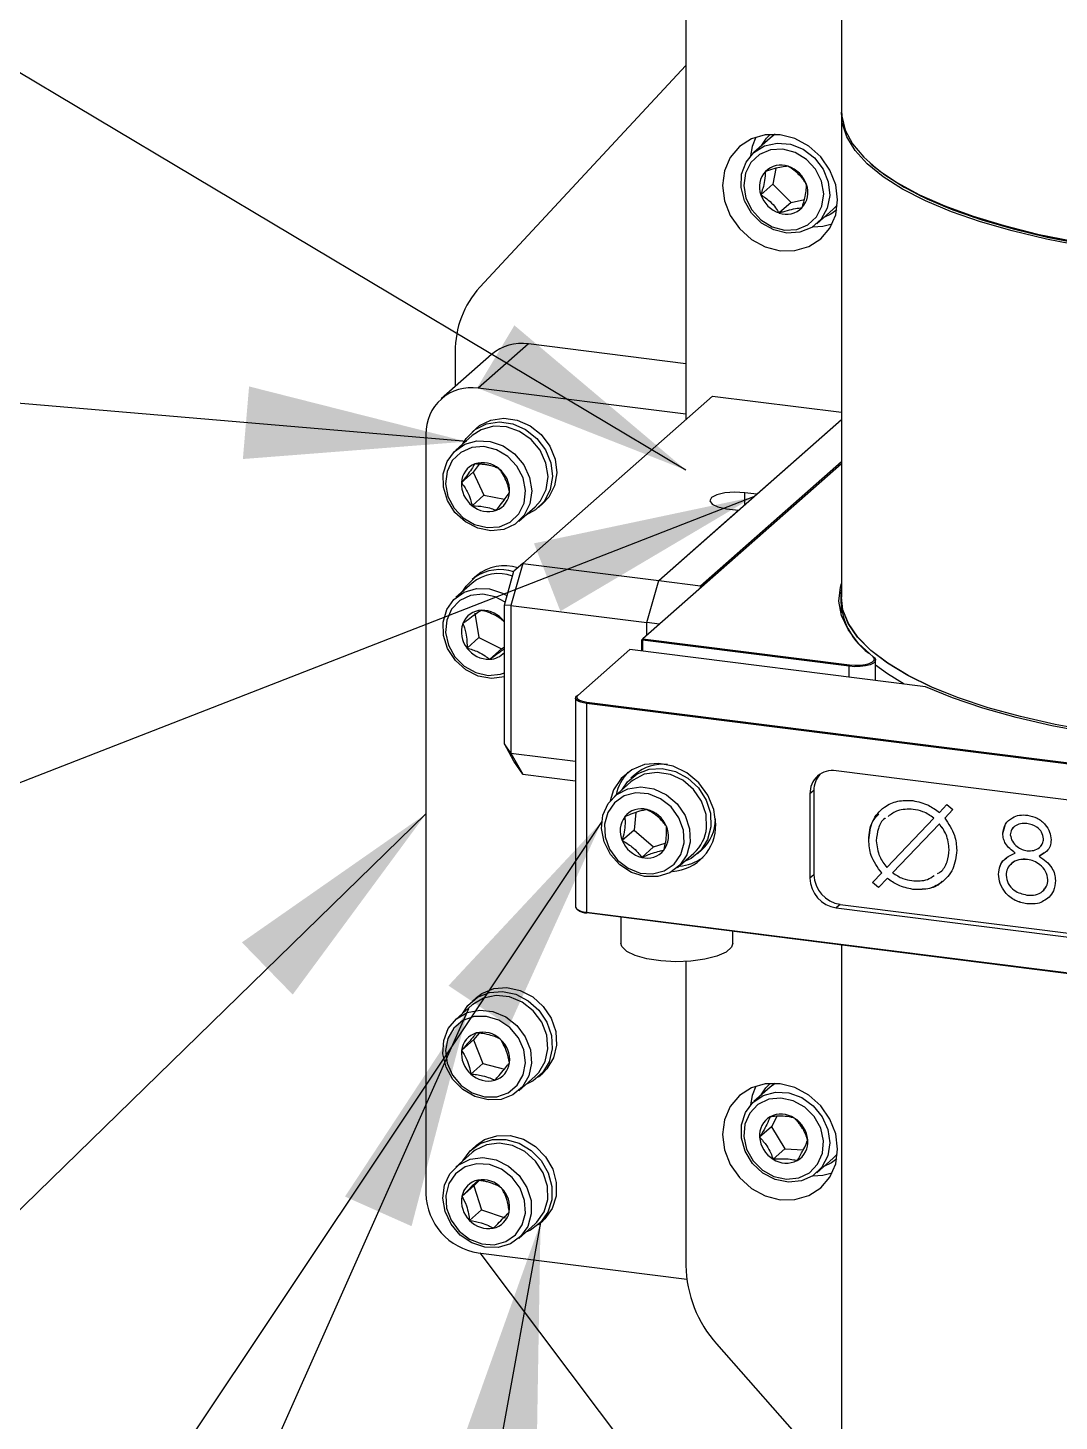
# Model space of a CAD drawing. Header units: millimetres. Extents: x 0 to 279, y 0 to 216.
# Drawn here: x 147.21 to 162.59, y 122.09 to 142.85 of the extents above; entities that cross this region are included whole.
import ezdxf

# ---------------------------------------------------------------- set-up
doc = ezdxf.new("R2010")
doc.units = ezdxf.units.MM
doc.layers.add('DIM', color=1, linetype='Continuous')
doc.dimstyles.new('SLDDIMSTYLE0', dxfattribs={"dimtxt": 0.18, "dimasz": 3.302, "dimexe": 0, "dimexo": 0.0625, "dimgap": 0, "dimtad": 0, "dimtih": 1, "dimtoh": 1, "dimdec": 0, "dimrnd": 1e-09, "dimzin": 0, "dimdsep": 46, "dimtxsty": 'Standard', "dimsah": 1, "dimcen": 0.09, "dimadec": 0, "dimazin": 0, "dimtfac": 3.302, "dimtdec": 0, "dimtofl": 0, "dimtmove": 0, "dimatfit": 3, "dimfxl": 0, "dimfrac": 2, "dimtolj": 1, "dimtzin": 0, "dimarcsym": 0})

msp = doc.modelspace()

# ---------------------------------------------------------------- linework, layer by layer
at = {"color": 7, "linetype": 'Continuous', "lineweight": 25}
for p, q in [((157.024, 148.115), (157.024, 137.017)), ((159.34, 145.21), (159.34, 141.62)), ((157.024, 142.294), (153.95, 138.988)), ((159.34, 141.573), (159.34, 134.368)), ((158.281, 141.211), (158.037, 140.996)), ((158.28, 141.265), (158.279, 141.265)), ((159.771, 140.834), (159.794, 140.813)), ((158.363, 140.759), (158.317, 140.522)), ((158.317, 140.522), (158.14, 140.366)), ((158.317, 140.522), (158.59, 140.25)), ((158.59, 140.25), (158.413, 140.094)), ((158.59, 140.25), (158.789, 140.295)), ((158.974, 139.933), (159.218, 140.149)), ((159.218, 140.149), (159.279, 140.211)), ((159.271, 140.14), (159.272, 140.14)), ((154.676, 138.144), (153.928, 137.484)), ((157.024, 137.848), (154.676, 138.144)), ((154.125, 137.983), (153.377, 137.323)), ((153.585, 138.024), (153.585, 137.507)), ((157.024, 137.094), (153.928, 137.484)), ((157.42, 137.366), (154.591, 134.871)), ((157.42, 137.366), (159.34, 137.124)), ((153.899, 136.888), (153.835, 136.83)), ((156.618, 134.616), (159.34, 137.017)), ((158.078, 135.904), (159.34, 137.017)), ((153.148, 136.797), (153.148, 125.483)), ((153.837, 136.777), (153.593, 136.561)), ((153.854, 136.233), (153.677, 136.077)), ((153.939, 136.351), (153.854, 136.233)), ((153.854, 136.233), (154.013, 135.888)), ((159.34, 136.357), (156.382, 133.748)), ((157.242, 134.538), (159.34, 136.389)), ((154.013, 135.888), (153.836, 135.732)), ((154.013, 135.888), (154.321, 135.828)), ((158.078, 135.904), (157.899, 135.926)), ((154.53, 135.499), (154.774, 135.715)), ((154.827, 135.705), (154.892, 135.763)), ((156.618, 134.616), (157.807, 135.665)), ((157.627, 135.687), (157.807, 135.665)), ((154.317, 134.251), (154.46, 134.756)), ((154.591, 134.871), (154.414, 134.244)), ((154.591, 134.871), (154.46, 134.756)), ((154.591, 134.871), (156.618, 134.616)), ((153.837, 134.577), (153.593, 134.362)), ((153.899, 134.688), (153.835, 134.631)), ((156.441, 133.989), (156.618, 134.616)), ((156.618, 134.616), (157.242, 134.538)), ((157.242, 134.538), (157.23, 134.496)), ((159.339, 134.368), (159.339, 134.211)), ((153.875, 134.132), (153.936, 133.766)), ((154.414, 134.244), (154.317, 134.251)), ((154.317, 132.181), (154.317, 134.251)), ((154.414, 134.244), (156.441, 133.989)), ((154.414, 134.244), (154.414, 132.044)), ((159.342, 134.137), (159.339, 134.211)), ((159.34, 134.161), (159.34, 134.145)), ((154.317, 133.999), (154.312, 134.006)), ((156.628, 133.965), (156.441, 133.989)), ((156.441, 133.8), (156.441, 133.989)), ((153.936, 133.766), (153.76, 133.611)), ((153.936, 133.766), (154.274, 133.599)), ((156.382, 133.748), (156.367, 133.734)), ((156.376, 133.727), (156.367, 133.734)), ((156.367, 133.567), (156.367, 133.734)), ((156.376, 133.727), (156.382, 133.748)), ((159.457, 133.339), (156.376, 133.727)), ((156.376, 133.727), (156.376, 133.566)), ((156.382, 133.748), (159.462, 133.36)), ((154.274, 133.599), (154.098, 133.443)), ((154.274, 133.599), (154.317, 133.63)), ((156.185, 133.59), (155.41, 132.906)), ((160.593, 133.034), (156.185, 133.59)), ((159.457, 133.339), (159.462, 133.36)), ((159.833, 133.464), (159.817, 133.478)), ((159.851, 133.128), (159.851, 133.43)), ((155.394, 132.893), (155.41, 132.906)), ((155.378, 132.863), (155.378, 129.752)), ((155.54, 132.785), (155.546, 132.806)), ((170.779, 130.865), (155.54, 132.785)), ((155.54, 132.785), (155.54, 129.674)), ((155.546, 132.806), (170.785, 130.886)), ((154.414, 132.044), (154.317, 132.181)), ((154.46, 131.927), (154.317, 132.181)), ((154.414, 132.044), (155.378, 131.923)), ((154.414, 132.044), (154.591, 131.729)), ((154.591, 131.729), (154.46, 131.927)), ((154.591, 131.729), (155.378, 131.63)), ((156.266, 131.727), (156.201, 131.67)), ((167.057, 130.8), (159.262, 131.782)), ((156.204, 131.617), (155.959, 131.401)), ((158.931, 131.49), (158.872, 131.438)), ((158.872, 131.438), (158.872, 130.181)), ((158.931, 131.49), (158.931, 130.233)), ((160.802, 131.16), (160.913, 131.277)), ((160.802, 131.16), (160.913, 131.277)), ((160.913, 131.277), (161.004, 131.205)), ((156.279, 131.161), (156.251, 130.897)), ((160.02, 130.341), (160.721, 131.076)), ((160.02, 130.341), (160.721, 131.076)), ((160.411, 131.207), (160.411, 131.207)), ((160.721, 131.076), (160.721, 131.076)), ((160.802, 131.16), (160.802, 131.16)), ((161.004, 131.205), (160.881, 131.076)), ((156.251, 130.897), (156.074, 130.742)), ((156.251, 130.897), (156.542, 130.647)), ((160.801, 130.992), (160.104, 130.262)), ((160.801, 130.992), (160.801, 130.992)), ((161.747, 130.845), (161.788, 130.985)), ((161.747, 130.845), (161.747, 130.845)), ((162.107, 130.994), (162.107, 130.994)), ((156.542, 130.647), (156.365, 130.492)), ((156.542, 130.647), (156.716, 130.704)), ((157.194, 130.545), (157.258, 130.602)), ((159.749, 130.751), (159.749, 130.751)), ((160.948, 130.607), (160.948, 130.607)), ((162.355, 130.769), (162.355, 130.769)), ((156.896, 130.339), (157.141, 130.554)), ((161.929, 130.556), (161.929, 130.556)), ((162.114, 130.461), (162.114, 130.461)), ((162.364, 130.559), (162.29, 130.51)), ((162.29, 130.51), (162.29, 130.51)), ((158.931, 130.233), (158.872, 130.181)), ((159.804, 130.115), (159.942, 130.259)), ((159.805, 130.115), (159.942, 130.259)), ((160.026, 130.18), (159.895, 130.043)), ((159.942, 130.259), (159.942, 130.259)), ((160.02, 130.341), (160.02, 130.341)), ((160.026, 130.18), (160.026, 130.18)), ((161.683, 130.242), (161.683, 130.242)), ((159.895, 130.043), (159.804, 130.115)), ((159.805, 130.115), (159.804, 130.115)), ((159.895, 130.044), (159.805, 130.115)), ((160.405, 130.015), (160.405, 130.015)), ((162.419, 130.158), (162.419, 130.158)), ((159.321, 129.791), (159.262, 129.739)), ((159.321, 129.791), (167.116, 128.809)), ((162.105, 129.801), (162.105, 129.801)), ((155.394, 129.722), (155.41, 129.709)), ((155.54, 129.674), (170.779, 127.754)), ((155.54, 129.674), (155.546, 129.663)), ((170.785, 127.743), (155.546, 129.663)), ((156.055, 129.599), (156.055, 129.214)), ((159.262, 129.739), (167.057, 128.757)), ((157.722, 129.214), (157.722, 129.389)), ((159.34, 129.185), (159.34, 118.432)), ((157.024, 128.939), (157.024, 124.41)), ((153.899, 128.402), (153.835, 128.345)), ((153.837, 128.292), (153.593, 128.076)), ((153.856, 127.771), (153.679, 127.615)), ((153.94, 127.871), (153.856, 127.771)), ((153.856, 127.771), (153.994, 127.418)), ((153.994, 127.418), (153.817, 127.262)), ((153.994, 127.418), (154.317, 127.335)), ((154.827, 127.22), (154.892, 127.277)), ((154.53, 127.014), (154.774, 127.229)), ((158.281, 127.069), (158.037, 126.854)), ((158.28, 127.123), (158.279, 127.123)), ((158.355, 127.124), (158.281, 127.069)), ((158.298, 126.476), (158.121, 126.32)), ((158.378, 126.632), (158.298, 126.476)), ((158.298, 126.476), (158.499, 126.15)), ((153.837, 126.092), (153.593, 125.876)), ((153.899, 126.202), (153.835, 126.145)), ((158.499, 126.15), (158.323, 125.994)), ((158.499, 126.15), (158.774, 126.135)), ((159.218, 126.007), (159.279, 126.069)), ((158.974, 125.791), (159.218, 126.007)), ((159.271, 125.998), (159.272, 125.998)), ((153.942, 125.678), (153.86, 125.596)), ((153.86, 125.596), (153.683, 125.44)), ((153.86, 125.596), (153.974, 125.237)), ((153.974, 125.237), (153.797, 125.081)), ((153.974, 125.237), (154.327, 125.12)), ((154.53, 124.814), (154.774, 125.029)), ((154.827, 125.02), (154.892, 125.077)), ((153.928, 124.599), (157.037, 124.207)), ((153.951, 124.596), (157.892, 119.366)), ((157.481, 123.241), (159.34, 121.133))]:
    msp.add_line(p, q, dxfattribs=at)
at = {"color": 8, "linetype": 'Continuous', "lineweight": 25}
for p, q in [((157.899, 135.746), (157.899, 135.926)), ((159.457, 133.178), (159.457, 133.339))]:
    msp.add_line(p, q, dxfattribs=at)
at = {"color": 7, "linetype": 'Continuous', "lineweight": 25, "flags": 128}
for points in [[(159.34, 141.62), (159.345, 141.537), (159.397, 141.33), (159.508, 141.125), (159.676, 140.924), (159.899, 140.729), (160.176, 140.543), (160.504, 140.365), (160.881, 140.199), (161.303, 140.045), (161.766, 139.905), (162.266, 139.78), (162.799, 139.672)], [(162.937, 139.6), (162.396, 139.705), (161.887, 139.826), (161.415, 139.962), (160.982, 140.112), (160.594, 140.275), (160.253, 140.45), (159.963, 140.635), (159.726, 140.827), (159.545, 141.027), (159.42, 141.231), (159.353, 141.438), (159.341, 141.596)], [(158.427, 141.26), (158.205, 141.258), (157.999, 141.198), (157.821, 141.083), (157.685, 140.921), (157.599, 140.724), (157.57, 140.504), (157.599, 140.276), (157.685, 140.057), (157.821, 139.861), (157.999, 139.701), (158.205, 139.589), (158.427, 139.531), (158.649, 139.533), (158.856, 139.593), (159.034, 139.708), (159.17, 139.87), (159.256, 140.068), (159.285, 140.288), (159.256, 140.515), (159.17, 140.734), (159.034, 140.93), (158.856, 141.09), (158.649, 141.202), (158.427, 141.26)], [(158.063, 141.224), (158.012, 141.087), (157.986, 140.944)], [(158.143, 141.09), (158.223, 141.208), (158.279, 141.265)], [(158.355, 141.266), (158.282, 141.212), (158.281, 141.211)], [(158.723, 139.806), (158.529, 139.794), (158.333, 139.841), (158.152, 139.944), (158.003, 140.093), (157.898, 140.275), (157.847, 140.473), (157.854, 140.671), (157.92, 140.851), (158.037, 140.996), (158.196, 141.094), (158.383, 141.136), (158.58, 141.118), (158.771, 141.043), (158.938, 140.916), (159.067, 140.748), (159.146, 140.556), (159.167, 140.355), (159.131, 140.164), (159.038, 140), (158.898, 139.877), (158.723, 139.806)], [(158.677, 139.85), (158.841, 139.918), (158.97, 140.038), (159.051, 140.197), (159.077, 140.38), (159.043, 140.569), (158.955, 140.746), (158.821, 140.893), (158.653, 140.996), (158.468, 141.045), (158.284, 141.035), (158.12, 140.966), (157.991, 140.847), (157.909, 140.688), (157.884, 140.505), (157.917, 140.315), (158.005, 140.139), (158.14, 139.992), (158.308, 139.889), (158.493, 139.84), (158.677, 139.85)], [(159.794, 140.813), (159.986, 140.662), (160.275, 140.478), (160.614, 140.304), (161.001, 140.141), (161.432, 139.991), (161.903, 139.856), (162.41, 139.735), (162.948, 139.631)], [(162.811, 139.656), (162.28, 139.764), (161.781, 139.888), (161.32, 140.028), (160.9, 140.181), (160.525, 140.346), (160.198, 140.523), (159.922, 140.709), (159.794, 140.813)], [(159.271, 140.14), (159.183, 140.076), (159.08, 140.027)], [(158.916, 139.889), (159.062, 139.897), (159.204, 139.931)], [(153.899, 136.888), (153.946, 136.925), (154.116, 137.009), (154.309, 137.038), (154.508, 137.009), (154.699, 136.924), (154.865, 136.792), (154.993, 136.621), (155.072, 136.426), (155.097, 136.223), (155.065, 136.029), (154.978, 135.858), (154.892, 135.763)], [(153.699, 136.655), (153.748, 136.735), (153.881, 136.868), (154.051, 136.952), (154.244, 136.981), (154.444, 136.952), (154.634, 136.867), (154.8, 136.734), (154.928, 136.564), (155.007, 136.369), (155.032, 136.166), (155, 135.972), (154.914, 135.801), (154.78, 135.668), (154.636, 135.593)], [(154.774, 135.715), (154.856, 135.805), (154.94, 135.974), (154.968, 136.168), (154.937, 136.368), (154.85, 136.558), (154.714, 136.72), (154.543, 136.84), (154.35, 136.907), (154.153, 136.915), (153.97, 136.864), (153.837, 136.777)], [(154.612, 135.589), (154.479, 135.459), (154.308, 135.379), (154.116, 135.358), (153.919, 135.396), (153.735, 135.49), (153.579, 135.633), (153.467, 135.81), (153.407, 136.008), (153.405, 136.207), (153.462, 136.39), (153.572, 136.542), (153.725, 136.648), (153.908, 136.699), (154.105, 136.691), (154.298, 136.624), (154.47, 136.504), (154.605, 136.342), (154.693, 136.153), (154.724, 135.952), (154.696, 135.759), (154.612, 135.589)], [(154.532, 135.611), (154.61, 135.772), (154.632, 135.956), (154.596, 136.145), (154.505, 136.321), (154.368, 136.466), (154.199, 136.566), (154.013, 136.612), (153.83, 136.598), (153.667, 136.527), (153.541, 136.405), (153.462, 136.244), (153.44, 136.06), (153.476, 135.871), (153.567, 135.696), (153.704, 135.55), (153.874, 135.45), (154.059, 135.405), (154.242, 135.418), (154.405, 135.489), (154.532, 135.611)], [(157.899, 135.926), (157.751, 135.934), (157.605, 135.923), (157.484, 135.894), (157.404, 135.852), (157.38, 135.803), (157.414, 135.754), (157.501, 135.714), (157.627, 135.687)], [(153.699, 134.456), (153.748, 134.535), (153.881, 134.668)], [(159.814, 133.481), (159.598, 133.68), (159.441, 133.886), (159.342, 134.095), (159.303, 134.307), (159.325, 134.519), (159.34, 134.573)], [(154.317, 133.182), (154.317, 133.182), (154.125, 133.158), (153.928, 133.193), (153.743, 133.285), (153.586, 133.425), (153.471, 133.602), (153.408, 133.798), (153.404, 133.998), (153.458, 134.183), (153.565, 134.336), (153.717, 134.444), (153.899, 134.498), (154.096, 134.493), (154.289, 134.428), (154.357, 134.391)], [(154.33, 134.294), (154.182, 134.373), (153.996, 134.413), (153.814, 134.394), (153.654, 134.318), (153.531, 134.192), (153.458, 134.028), (153.441, 133.843), (153.483, 133.654), (153.578, 133.481), (153.719, 133.339), (153.89, 133.244), (154.076, 133.203), (154.258, 133.222), (154.317, 133.243)], [(163.649, 132.289), (163.076, 132.372), (162.528, 132.472), (162.01, 132.589), (161.528, 132.721), (161.085, 132.868), (160.685, 133.029), (160.332, 133.201), (160.029, 133.383), (159.779, 133.574), (159.583, 133.772), (159.444, 133.975), (159.362, 134.181), (159.339, 134.39), (159.34, 134.418)], [(163.65, 132.289), (163.076, 132.372), (162.529, 132.472), (162.011, 132.589), (161.529, 132.722), (161.086, 132.869), (160.687, 133.029), (160.334, 133.201), (160.031, 133.383), (159.781, 133.574), (159.585, 133.772), (159.446, 133.975), (159.364, 134.181), (159.34, 134.368)], [(159.833, 133.464), (159.85, 133.44), (159.846, 133.412), (159.819, 133.385), (159.769, 133.362), (159.702, 133.345), (159.623, 133.335), (159.539, 133.333), (159.457, 133.339)], [(159.462, 133.36), (159.54, 133.354), (159.62, 133.356), (159.694, 133.366), (159.757, 133.382), (159.804, 133.404), (159.83, 133.429), (159.833, 133.455), (159.814, 133.481)], [(160.276, 133.074), (160.029, 133.226), (159.851, 133.356)], [(155.54, 132.785), (155.496, 132.792), (155.457, 132.802), (155.425, 132.815), (155.4, 132.829), (155.385, 132.844), (155.378, 132.861), (155.381, 132.877), (155.394, 132.893)], [(155.41, 132.906), (155.398, 132.892), (155.395, 132.876), (155.401, 132.861), (155.415, 132.847), (155.438, 132.834), (155.468, 132.822), (155.505, 132.813), (155.546, 132.806)], [(167.453, 132.17), (166.816, 132.134), (166.171, 132.118), (165.525, 132.123), (164.883, 132.149), (164.252, 132.196), (163.637, 132.262), (163.044, 132.348), (162.478, 132.452), (161.946, 132.574), (161.451, 132.713), (160.999, 132.867), (160.593, 133.034)], [(157.467, 130.987), (157.438, 131.206), (157.352, 131.417), (157.216, 131.603), (157.039, 131.751), (156.835, 131.849), (156.62, 131.891), (156.408, 131.874), (156.216, 131.798), (156.058, 131.669), (155.946, 131.497), (155.894, 131.332)], [(156.066, 131.495), (156.15, 131.619), (156.296, 131.738), (156.474, 131.806), (156.671, 131.817), (156.869, 131.771), (157.054, 131.672), (157.21, 131.526), (157.324, 131.346), (157.388, 131.148), (157.395, 130.946), (157.346, 130.757), (157.245, 130.596), (157.099, 130.477), (157.012, 130.436)], [(157.331, 130.932), (157.323, 131.132), (157.256, 131.328), (157.137, 131.502), (156.978, 131.64), (156.791, 131.728), (156.593, 131.758), (156.403, 131.729), (156.237, 131.643), (156.204, 131.617)], [(157.087, 130.717), (157.037, 130.53), (156.933, 130.374), (156.784, 130.262), (156.604, 130.204), (156.408, 130.205), (156.214, 130.265), (156.038, 130.379), (155.898, 130.536), (155.804, 130.723), (155.766, 130.923), (155.787, 131.119), (155.864, 131.292), (155.992, 131.428), (156.158, 131.514), (156.349, 131.543), (156.546, 131.512), (156.733, 131.424), (156.893, 131.287), (157.011, 131.113), (157.078, 130.917), (157.087, 130.717)], [(156.996, 130.71), (156.986, 130.899), (156.919, 131.083), (156.802, 131.244), (156.645, 131.366), (156.465, 131.438), (156.279, 131.451), (156.105, 131.406), (155.96, 131.306), (155.858, 131.161), (155.81, 130.985), (155.82, 130.796), (155.886, 130.612), (156.004, 130.451), (156.16, 130.329), (156.34, 130.258), (156.527, 130.244), (156.701, 130.29), (156.846, 130.39), (156.948, 130.534), (156.996, 130.71)], [(155.378, 129.752), (155.378, 129.749), (155.385, 129.733), (155.4, 129.718), (155.425, 129.703), (155.457, 129.691), (155.496, 129.681), (155.54, 129.674)], [(157.722, 129.214), (157.701, 129.152), (157.621, 129.081), (157.486, 129.02), (157.307, 128.973), (157.097, 128.945), (156.872, 128.936), (156.648, 128.948), (156.442, 128.979), (156.268, 129.028), (156.141, 129.091), (156.07, 129.162), (156.055, 129.214)], [(153.899, 128.402), (153.982, 128.463), (154.158, 128.535), (154.354, 128.551), (154.553, 128.509), (154.739, 128.413), (154.897, 128.271), (155.015, 128.093), (155.083, 127.895), (155.095, 127.693), (155.05, 127.503), (154.952, 127.339), (154.892, 127.277)], [(153.699, 128.17), (153.774, 128.283), (153.917, 128.406), (154.093, 128.478), (154.289, 128.494), (154.488, 128.452), (154.674, 128.356), (154.833, 128.214), (154.95, 128.036), (155.018, 127.838), (155.03, 127.636), (154.985, 127.445), (154.887, 127.282), (154.745, 127.16), (154.636, 127.108)], [(154.774, 127.229), (154.831, 127.288), (154.927, 127.45), (154.967, 127.64), (154.949, 127.84), (154.873, 128.034), (154.747, 128.203), (154.582, 128.333), (154.392, 128.412), (154.195, 128.433), (154.007, 128.394), (153.846, 128.299), (153.837, 128.292)], [(154.587, 127.072), (154.445, 126.952), (154.268, 126.884), (154.074, 126.876), (153.878, 126.926), (153.698, 127.032), (153.551, 127.183), (153.449, 127.366), (153.401, 127.566), (153.412, 127.763), (153.481, 127.941), (153.601, 128.084), (153.762, 128.179), (153.95, 128.217), (154.147, 128.196), (154.337, 128.117), (154.503, 127.987), (154.629, 127.818), (154.704, 127.625), (154.723, 127.424), (154.682, 127.234), (154.587, 127.072)], [(154.509, 127.097), (154.598, 127.251), (154.632, 127.432), (154.608, 127.622), (154.527, 127.801), (154.399, 127.954), (154.235, 128.064), (154.052, 128.122), (153.867, 128.12), (153.698, 128.061), (153.563, 127.948), (153.474, 127.794), (153.44, 127.614), (153.464, 127.424), (153.545, 127.244), (153.673, 127.092), (153.837, 126.981), (154.021, 126.924), (154.206, 126.925), (154.374, 126.985), (154.509, 127.097)], [(158.427, 127.118), (158.205, 127.116), (157.999, 127.056), (157.821, 126.941), (157.685, 126.779), (157.599, 126.581), (157.57, 126.361), (157.599, 126.134), (157.685, 125.915), (157.821, 125.719), (157.999, 125.559), (158.205, 125.447), (158.427, 125.389), (158.649, 125.391), (158.856, 125.451), (159.034, 125.566), (159.17, 125.728), (159.256, 125.925), (159.285, 126.145), (159.256, 126.373), (159.17, 126.592), (159.034, 126.788), (158.856, 126.948), (158.649, 127.06), (158.427, 127.118)], [(158.063, 127.082), (158.012, 126.945), (157.986, 126.802)], [(158.145, 126.951), (158.214, 127.055), (158.279, 127.123)], [(158.552, 125.65), (158.355, 125.691), (158.171, 125.788), (158.018, 125.932), (157.907, 126.111), (157.85, 126.309), (157.851, 126.507), (157.91, 126.69), (158.022, 126.84), (158.177, 126.944), (158.361, 126.992), (158.558, 126.981), (158.75, 126.912), (158.921, 126.79), (159.055, 126.627), (159.139, 126.436), (159.168, 126.236), (159.138, 126.043), (159.051, 125.875), (158.916, 125.746), (158.744, 125.669), (158.552, 125.65)], [(158.522, 125.695), (158.704, 125.715), (158.864, 125.792), (158.986, 125.918), (159.059, 126.082), (159.075, 126.267), (159.033, 126.456), (158.937, 126.629), (158.796, 126.77), (158.624, 126.865), (158.439, 126.905), (158.257, 126.886), (158.097, 126.809), (157.975, 126.682), (157.902, 126.518), (157.885, 126.333), (157.927, 126.145), (158.024, 125.971), (158.164, 125.83), (158.336, 125.735), (158.522, 125.695)], [(153.699, 125.97), (153.805, 126.118), (153.958, 126.229), (154.14, 126.287), (154.338, 126.289), (154.535, 126.233), (154.716, 126.125), (154.866, 125.973), (154.972, 125.789), (155.026, 125.588), (155.024, 125.387), (154.966, 125.202), (154.856, 125.048), (154.704, 124.937), (154.636, 124.908)], [(153.899, 126.202), (154.022, 126.286), (154.205, 126.344), (154.403, 126.346), (154.6, 126.29), (154.781, 126.182), (154.931, 126.03), (155.037, 125.846), (155.091, 125.646), (155.089, 125.445), (155.031, 125.259), (154.921, 125.105), (154.892, 125.077)], [(154.774, 125.029), (154.802, 125.056), (154.909, 125.209), (154.963, 125.394), (154.958, 125.593), (154.896, 125.79), (154.781, 125.966), (154.623, 126.107), (154.438, 126.198), (154.241, 126.233), (154.049, 126.209), (153.88, 126.126), (153.837, 126.092)], [(154.557, 124.84), (154.406, 124.731), (154.224, 124.677), (154.027, 124.682), (153.834, 124.746), (153.66, 124.864), (153.523, 125.024), (153.433, 125.212), (153.399, 125.413), (153.424, 125.607), (153.505, 125.778), (153.636, 125.911), (153.805, 125.993), (153.996, 126.018), (154.193, 125.983), (154.379, 125.891), (154.536, 125.751), (154.651, 125.574), (154.714, 125.378), (154.718, 125.178), (154.665, 124.993), (154.557, 124.84)], [(154.483, 124.868), (154.583, 125.014), (154.63, 125.19), (154.618, 125.38), (154.55, 125.563), (154.431, 125.723), (154.274, 125.844), (154.093, 125.914), (153.907, 125.926), (153.734, 125.879), (153.59, 125.778), (153.489, 125.632), (153.443, 125.455), (153.454, 125.266), (153.522, 125.083), (153.641, 124.923), (153.798, 124.802), (153.979, 124.732), (154.165, 124.72), (154.339, 124.767), (154.483, 124.868)], [(159.271, 125.998), (159.195, 125.94), (159.08, 125.885)], [(158.916, 125.747), (159.062, 125.754), (159.204, 125.789)]]:
    msp.add_lwpolyline(points, dxfattribs=at)
at = {"color": 7, "linetype": 'Continuous', "lineweight": 25}
for centre, radius, start, end in [((158.439, 140.481), 0.328, 70.5745, 134.8219), ((158.414, 140.383), 0.428, 18.4419, 71.8175), ((158.462, 140.484), 0.343, 137.9062, 200.1826), ((158.547, 140.501), 0.428, 198.4419, 251.8175), ((158.499, 140.401), 0.343, 317.9062, 20.1826), ((158.522, 140.403), 0.328, 250.5745, 314.8219), ((154.989, 138.044), 1.404, 137.7474, 180.8065), ((154.578, 137.456), 0.695, 81.8416, 130.6612), ((153.826, 136.813), 0.678, 81.3986, 181.4206), ((153.987, 136.064), 0.31, 110.6788, 177.4281), ((153.995, 136), 0.373, 49.7217, 108.4204), ((153.98, 135.957), 0.415, 357.4303, 51.95), ((154.092, 136.059), 0.415, 177.4303, 231.95), ((154.085, 135.953), 0.31, 290.6788, 357.4281), ((154.077, 136.017), 0.373, 229.7217, 288.4204), ((154.251, 134.119), 0.661, 71.8033, 124.0007), ((154.316, 134.188), 0.65, 71.9269, 129.7963), ((154.23, 134.107), 0.613, 70.0724, 129.8933), ((160.355, 134.36), 1.024, 172.3188, 233.8735), ((153.985, 133.867), 0.307, 91.9443, 159.2026), ((153.984, 133.768), 0.406, 35.9294, 91.3219), ((154.063, 133.849), 0.386, 160.8987, 218.2404), ((154.088, 133.849), 0.406, 215.9294, 271.3219), ((154.086, 133.753), 0.31, 272.1319, 318.2775), ((156.674, 131.249), 0.629, 83.0624, 130.499), ((156.659, 131.288), 0.688, 136.713, 168.6556), ((159.211, 131.447), 0.339, 81.3986, 181.4206), ((159.281, 131.496), 0.35, 138.9055, 180.8737), ((156.394, 130.888), 0.352, 143.412, 204.5064), ((156.359, 130.894), 0.321, 75.2641, 140.4929), ((156.339, 130.79), 0.426, 22.5572, 76.1501), ((156.839, 131.065), 0.625, 312.1721, 359.9051), ((156.411, 130.808), 0.352, 323.412, 24.5064), ((156.779, 130.97), 0.689, 273.465, 1.3954), ((156.757, 130.985), 0.577, 311.7387, 354.8251), ((156.467, 130.905), 0.426, 202.5572, 256.1501), ((156.447, 130.802), 0.321, 255.2641, 320.4929), ((156.868, 131.059), 0.7, 274.4357, 305.8342), ((159.327, 130.19), 0.455, 181.0587, 261.7605), ((159.386, 130.242), 0.455, 181.0587, 261.7605), ((155.554, 129.915), 0.252, 235.0678, 268.0623), ((153.985, 127.58), 0.308, 106.3635, 173.4657), ((153.993, 127.506), 0.381, 46.5805, 104.4374), ((153.986, 127.475), 0.41, 353.8414, 48.8667), ((154.087, 127.571), 0.41, 173.8414, 228.8667), ((154.087, 127.466), 0.308, 286.3635, 353.4657), ((154.079, 127.539), 0.381, 226.5805, 284.4374), ((158.442, 126.309), 0.356, 56.5354, 117.133), ((158.438, 126.351), 0.318, 119.9501, 185.5482), ((158.417, 126.245), 0.424, 4.8271, 58.557), ((158.544, 126.356), 0.424, 184.8271, 238.557), ((158.523, 126.25), 0.318, 299.9501, 5.5482), ((158.519, 126.291), 0.356, 236.5354, 297.133), ((153.984, 125.382), 0.306, 101.6981, 169.0319), ((153.991, 125.298), 0.389, 43.1766, 100.1695), ((154.058, 125.5), 0.91, 181.0587, 261.7605), ((154.08, 125.369), 0.403, 169.8296, 225.4994), ((153.992, 125.277), 0.403, 349.8296, 45.4994), ((154.088, 125.264), 0.306, 281.6981, 349.0319), ((154.081, 125.348), 0.389, 223.1766, 280.1695), ((158.809, 124.433), 1.785, 180.7611, 221.9235)]:
    msp.add_arc(centre, radius, start, end, dxfattribs=at)
for points, knots in [([(158.548, 140.79), (158.532, 140.789), (158.488, 140.786), (158.395, 140.77), (158.29, 140.741), (158.228, 140.72), (158.208, 140.714)], [0, 0, 0, 0, 0.1809422, 0.5062926, 0.8439745, 1, 1, 1, 1]), ([(158.82, 140.519), (158.813, 140.53), (158.799, 140.552), (158.775, 140.586), (158.749, 140.62), (158.716, 140.658), (158.675, 140.698), (158.63, 140.734), (158.587, 140.765), (158.561, 140.782), (158.548, 140.79)], [0, 0, 0, 0, 0.107786, 0.216167, 0.327311, 0.439954, 0.593485, 0.752147, 0.875506, 1, 1, 1, 1]), ([(158.208, 140.714), (158.206, 140.671), (158.203, 140.598), (158.173, 140.469), (158.15, 140.397), (158.14, 140.366)], [0, 0, 0, 0, 0.439122, 0.751371, 1, 1, 1, 1]), ([(158.14, 140.366), (158.187, 140.334), (158.268, 140.28), (158.359, 140.178), (158.396, 140.12), (158.413, 140.094)], [0, 0, 0, 0, 0.439122, 0.751371, 1, 1, 1, 1]), ([(158.753, 140.171), (158.762, 140.199), (158.78, 140.255), (158.805, 140.351), (158.819, 140.444), (158.82, 140.496), (158.82, 140.519)], [0, 0, 0, 0, 0.216453, 0.440306, 0.751896, 1, 1, 1, 1]), ([(158.413, 140.094), (158.433, 140.101), (158.495, 140.121), (158.601, 140.151), (158.693, 140.166), (158.737, 140.17), (158.753, 140.171)], [0, 0, 0, 0, 0.156025, 0.493707, 0.819058, 1, 1, 1, 1]), ([(153.877, 136.354), (153.869, 136.341), (153.848, 136.306), (153.796, 136.231), (153.731, 136.145), (153.69, 136.094), (153.677, 136.077)], [0, 0, 0, 0, 0.180942, 0.506293, 0.843975, 1, 1, 1, 1]), ([(154.236, 136.284), (154.226, 136.289), (154.206, 136.297), (154.173, 136.309), (154.137, 136.321), (154.093, 136.332), (154.039, 136.342), (153.981, 136.349), (153.927, 136.352), (153.894, 136.353), (153.877, 136.354)], [0, 0, 0, 0, 0.107786, 0.216167, 0.327311, 0.439954, 0.593485, 0.752147, 0.875506, 1, 1, 1, 1]), ([(154.395, 135.939), (154.389, 135.966), (154.375, 136.022), (154.341, 136.118), (154.293, 136.21), (154.254, 136.261), (154.236, 136.284)], [0, 0, 0, 0, 0.216453, 0.440306, 0.751896, 1, 1, 1, 1]), ([(153.677, 136.077), (153.708, 136.035), (153.76, 135.963), (153.811, 135.834), (153.828, 135.763), (153.836, 135.732)], [0, 0, 0, 0, 0.439122, 0.751371, 1, 1, 1, 1]), ([(154.195, 135.662), (154.208, 135.679), (154.249, 135.73), (154.314, 135.816), (154.366, 135.891), (154.388, 135.926), (154.395, 135.939)], [0, 0, 0, 0, 0.156025, 0.493707, 0.819058, 1, 1, 1, 1]), ([(153.836, 135.732), (153.895, 135.729), (153.997, 135.724), (154.119, 135.694), (154.172, 135.672), (154.195, 135.662)], [0, 0, 0, 0, 0.439122, 0.751371, 1, 1, 1, 1]), ([(153.974, 134.174), (153.962, 134.165), (153.928, 134.143), (153.855, 134.091), (153.768, 134.028), (153.715, 133.988), (153.698, 133.976)], [0, 0, 0, 0, 0.180942, 0.506293, 0.843975, 1, 1, 1, 1]), ([(154.312, 134.006), (154.294, 134.021), (154.255, 134.052), (154.175, 134.102), (154.077, 134.145), (154.006, 134.165), (153.974, 134.174)], [0, 0, 0, 0, 0.216453, 0.440306, 0.751896, 1, 1, 1, 1]), ([(153.698, 133.976), (153.707, 133.955), (153.724, 133.911), (153.747, 133.823), (153.76, 133.718), (153.76, 133.644), (153.76, 133.611)], [0, 0, 0, 0, 0.216453, 0.440306, 0.751896, 1, 1, 1, 1]), ([(153.76, 133.611), (153.787, 133.603), (153.843, 133.587), (153.937, 133.55), (154.027, 133.5), (154.076, 133.46), (154.098, 133.443)], [0, 0, 0, 0, 0.216453, 0.440306, 0.751896, 1, 1, 1, 1]), ([(154.098, 133.443), (154.114, 133.455), (154.167, 133.495), (154.248, 133.554), (154.297, 133.588), (154.317, 133.602)], [0, 0, 0, 0, 0.209171, 0.661874, 1, 1, 1, 1]), ([(159.749, 130.751), (159.76, 130.848), (159.784, 131.041), (159.957, 131.242), (160.177, 131.344), (160.329, 131.339), (160.406, 131.337)], [0, 0, 0, 0, 0.279679, 0.55925, 0.779605, 1, 1, 1, 1]), ([(160.406, 131.337), (160.485, 131.32), (160.627, 131.29), (160.748, 131.2), (160.802, 131.16)], [0, 0, 0, 0, 0.559534, 1, 1, 1, 1]), ([(156.112, 131.098), (156.113, 131.081), (156.117, 131.033), (156.114, 130.935), (156.095, 130.826), (156.079, 130.762), (156.074, 130.742)], [0, 0, 0, 0, 0.180942, 0.506293, 0.843975, 1, 1, 1, 1]), ([(156.441, 131.204), (156.422, 131.2), (156.385, 131.193), (156.307, 131.172), (156.212, 131.139), (156.142, 131.11), (156.112, 131.098)], [0, 0, 0, 0, 0.216453, 0.440306, 0.751896, 1, 1, 1, 1]), ([(156.732, 130.954), (156.716, 130.975), (156.684, 131.017), (156.616, 131.088), (156.531, 131.154), (156.468, 131.188), (156.441, 131.204)], [0, 0, 0, 0, 0.216453, 0.440306, 0.751896, 1, 1, 1, 1]), ([(159.749, 130.751), (159.756, 130.851), (159.767, 131.001), (159.864, 131.101), (159.897, 131.134)], [0, 0, 0, 0, 0.6657065, 1, 1, 1, 1]), ([(159.994, 131.074), (159.992, 131.073), (159.939, 131.041), (159.881, 130.922), (159.867, 130.801), (159.86, 130.74)], [0, 0, 0, 0, 0.01936, 0.50959, 1, 1, 1, 1]), ([(160.411, 131.207), (160.33, 131.209), (160.189, 131.213), (160.083, 131.134), (160.038, 131.101)], [0, 0, 0, 0, 0.575203, 1, 1, 1, 1]), ([(160.411, 131.207), (160.33, 131.209), (160.189, 131.213), (160.083, 131.134), (160.038, 131.101)], [0, 0, 0, 0, 0.575203, 1, 1, 1, 1]), ([(160.721, 131.076), (160.667, 131.113), (160.57, 131.179), (160.46, 131.199), (160.411, 131.207)], [0, 0, 0, 0, 0.55922, 1, 1, 1, 1]), ([(160.721, 131.076), (160.667, 131.113), (160.57, 131.179), (160.46, 131.199), (160.411, 131.207)], [0, 0, 0, 0, 0.55922, 1, 1, 1, 1]), ([(160.881, 131.076), (160.939, 130.993), (161.042, 130.844), (161.054, 130.672), (161.06, 130.597)], [0, 0, 0, 0, 0.55894, 1, 1, 1, 1]), ([(161.747, 130.845), (161.756, 130.894), (161.774, 130.993), (161.877, 131.084), (161.994, 131.127), (162.073, 131.123), (162.113, 131.122)], [0, 0, 0, 0, 0.278806, 0.558457, 0.77916, 1, 1, 1, 1]), ([(162.113, 131.122), (162.163, 131.11), (162.262, 131.086), (162.379, 130.989), (162.452, 130.871), (162.462, 130.791), (162.467, 130.751)], [0, 0, 0, 0, 0.2799289, 0.5596229, 0.7799456, 1, 1, 1, 1]), ([(156.694, 130.598), (156.699, 130.618), (156.715, 130.682), (156.734, 130.791), (156.737, 130.889), (156.733, 130.937), (156.732, 130.954)], [0, 0, 0, 0, 0.156025, 0.493707, 0.819058, 1, 1, 1, 1]), ([(160.948, 130.607), (160.939, 130.685), (160.924, 130.824), (160.839, 130.941), (160.801, 130.992)], [0, 0, 0, 0, 0.559034, 1, 1, 1, 1]), ([(160.948, 130.607), (160.939, 130.685), (160.924, 130.823), (160.839, 130.941), (160.801, 130.992)], [0, 0, 0, 0, 0.559034, 1, 1, 1, 1]), ([(161.929, 130.556), (161.876, 130.598), (161.801, 130.658), (161.754, 130.769), (161.749, 130.82), (161.747, 130.845)], [0, 0, 0, 0, 0.557752, 0.778932, 1, 1, 1, 1]), ([(161.929, 130.556), (161.876, 130.598), (161.801, 130.658), (161.754, 130.769), (161.749, 130.82), (161.747, 130.845)], [0, 0, 0, 0, 0.557752, 0.778932, 1, 1, 1, 1]), ([(162.107, 130.994), (162.074, 130.995), (162.008, 130.999), (161.928, 130.963), (161.87, 130.906), (161.863, 130.855), (161.859, 130.829)], [0, 0, 0, 0, 0.280651, 0.560566, 0.78062, 1, 1, 1, 1]), ([(161.859, 130.829), (161.866, 130.795), (161.88, 130.726), (161.954, 130.654), (162.032, 130.606), (162.085, 130.595), (162.111, 130.59)], [0, 0, 0, 0, 0.277721, 0.558224, 0.779072, 1, 1, 1, 1]), ([(162.107, 130.994), (162.074, 130.995), (162.009, 130.998), (161.934, 130.969), (161.905, 130.934), (161.895, 130.922)], [0, 0, 0, 0, 0.403109, 0.805162, 1, 1, 1, 1]), ([(162.355, 130.769), (162.348, 130.803), (162.335, 130.869), (162.243, 130.964), (162.158, 130.982), (162.107, 130.994)], [0, 0, 0, 0, 0.278971, 0.559919, 1, 1, 1, 1]), ([(162.355, 130.769), (162.348, 130.802), (162.335, 130.869), (162.243, 130.964), (162.158, 130.982), (162.107, 130.994)], [0, 0, 0, 0, 0.278971, 0.559919, 1, 1, 1, 1]), ([(156.074, 130.742), (156.098, 130.728), (156.147, 130.701), (156.23, 130.643), (156.306, 130.57), (156.347, 130.515), (156.365, 130.492)], [0, 0, 0, 0, 0.2164527, 0.4403056, 0.751896, 1, 1, 1, 1]), ([(156.365, 130.492), (156.392, 130.503), (156.446, 130.525), (156.539, 130.559), (156.626, 130.584), (156.673, 130.594), (156.694, 130.598)], [0, 0, 0, 0, 0.2164527, 0.4403056, 0.751896, 1, 1, 1, 1]), ([(159.942, 130.259), (159.88, 130.344), (159.768, 130.495), (159.754, 130.673), (159.749, 130.751)], [0, 0, 0, 0, 0.5590257, 1, 1, 1, 1]), ([(159.942, 130.259), (159.88, 130.344), (159.768, 130.495), (159.754, 130.673), (159.749, 130.751)], [0, 0, 0, 0, 0.5590257, 1, 1, 1, 1]), ([(159.86, 130.74), (159.87, 130.659), (159.887, 130.514), (159.979, 130.394), (160.02, 130.341)], [0, 0, 0, 0, 0.558919, 1, 1, 1, 1]), ([(161.06, 130.597), (161.049, 130.5), (161.027, 130.307), (160.849, 130.112), (160.634, 130.006), (160.481, 130.012), (160.405, 130.015)], [0, 0, 0, 0, 0.2796248, 0.5593462, 0.7795979, 1, 1, 1, 1]), ([(160.773, 130.25), (160.789, 130.258), (160.857, 130.294), (160.927, 130.423), (160.941, 130.546), (160.948, 130.607)], [0, 0, 0, 0, 0.12999, 0.564916, 1, 1, 1, 1]), ([(160.773, 130.25), (160.789, 130.258), (160.857, 130.294), (160.927, 130.423), (160.941, 130.546), (160.948, 130.607)], [0, 0, 0, 0, 0.12999, 0.564916, 1, 1, 1, 1]), ([(162.111, 130.59), (162.144, 130.589), (162.21, 130.588), (162.29, 130.629), (162.343, 130.693), (162.351, 130.744), (162.355, 130.769)], [0, 0, 0, 0, 0.280237, 0.560145, 0.780435, 1, 1, 1, 1]), ([(162.467, 130.751), (162.464, 130.72), (162.458, 130.658), (162.399, 130.566), (162.331, 130.532), (162.29, 130.51)], [0, 0, 0, 0, 0.280159, 0.560243, 1, 1, 1, 1]), ([(162.309, 130.661), (162.32, 130.672), (162.346, 130.701), (162.352, 130.743), (162.355, 130.769)], [0, 0, 0, 0, 0.379098, 1, 1, 1, 1]), ([(161.683, 130.242), (161.687, 130.284), (161.696, 130.367), (161.779, 130.486), (161.872, 130.529), (161.929, 130.556)], [0, 0, 0, 0, 0.279987, 0.559901, 1, 1, 1, 1]), ([(161.683, 130.242), (161.688, 130.283), (161.697, 130.365), (161.747, 130.45), (161.793, 130.475), (161.805, 130.481)], [0, 0, 0, 0, 0.427962, 0.855813, 1, 1, 1, 1]), ([(162.114, 130.461), (162.07, 130.463), (161.982, 130.466), (161.879, 130.409), (161.808, 130.327), (161.799, 130.258), (161.795, 130.224)], [0, 0, 0, 0, 0.280283, 0.560138, 0.780298, 1, 1, 1, 1]), ([(162.114, 130.461), (162.071, 130.462), (161.984, 130.465), (161.894, 130.424), (161.864, 130.382), (161.858, 130.374)], [0, 0, 0, 0, 0.444906, 0.889133, 1, 1, 1, 1]), ([(162.419, 130.158), (162.412, 130.2), (162.397, 130.286), (162.308, 130.38), (162.212, 130.441), (162.147, 130.454), (162.114, 130.461)], [0, 0, 0, 0, 0.278303, 0.558509, 0.779146, 1, 1, 1, 1]), ([(162.419, 130.158), (162.412, 130.2), (162.397, 130.286), (162.308, 130.38), (162.212, 130.441), (162.147, 130.454), (162.114, 130.461)], [0, 0, 0, 0, 0.278303, 0.558509, 0.779146, 1, 1, 1, 1]), ([(162.29, 130.51), (162.36, 130.458), (162.459, 130.386), (162.524, 130.243), (162.528, 130.178), (162.531, 130.146)], [0, 0, 0, 0, 0.558271, 0.779089, 1, 1, 1, 1]), ([(160.405, 130.015), (160.329, 130.031), (160.194, 130.059), (160.077, 130.143), (160.026, 130.18)], [0, 0, 0, 0, 0.559557, 1, 1, 1, 1]), ([(160.405, 130.015), (160.329, 130.031), (160.194, 130.059), (160.077, 130.143), (160.026, 130.18)], [0, 0, 0, 0, 0.559557, 1, 1, 1, 1]), ([(160.104, 130.262), (160.155, 130.229), (160.245, 130.171), (160.346, 130.154), (160.391, 130.146)], [0, 0, 0, 0, 0.559306, 1, 1, 1, 1]), ([(160.391, 130.146), (160.473, 130.141), (160.597, 130.134), (160.691, 130.199), (160.723, 130.22)], [0, 0, 0, 0, 0.66444, 1, 1, 1, 1]), ([(162.105, 129.801), (162.045, 129.812), (161.925, 129.835), (161.784, 129.955), (161.699, 130.098), (161.689, 130.194), (161.683, 130.242)], [0, 0, 0, 0, 0.280545, 0.559269, 0.779816, 1, 1, 1, 1]), ([(162.105, 129.801), (162.045, 129.813), (161.925, 129.835), (161.784, 129.955), (161.699, 130.098), (161.689, 130.194), (161.683, 130.242)], [0, 0, 0, 0, 0.280545, 0.559269, 0.779816, 1, 1, 1, 1]), ([(161.795, 130.224), (161.802, 130.182), (161.816, 130.096), (161.932, 129.971), (162.04, 129.945), (162.107, 129.93)], [0, 0, 0, 0, 0.279833, 0.560198, 1, 1, 1, 1]), ([(160.844, 130.137), (160.838, 130.129), (160.786, 130.065), (160.629, 130.01), (160.48, 130.014), (160.405, 130.015)], [0, 0, 0, 0, 0.065771, 0.532726, 1, 1, 1, 1]), ([(162.107, 129.93), (162.15, 129.927), (162.235, 129.922), (162.339, 129.975), (162.407, 130.058), (162.415, 130.124), (162.419, 130.158)], [0, 0, 0, 0, 0.280602, 0.559962, 0.78018, 1, 1, 1, 1]), ([(162.357, 130.008), (162.373, 130.025), (162.41, 130.065), (162.416, 130.124), (162.419, 130.158)], [0, 0, 0, 0, 0.416971, 1, 1, 1, 1]), ([(162.531, 130.146), (162.526, 130.093), (162.517, 129.998), (162.461, 129.928), (162.436, 129.897)], [0, 0, 0, 0, 0.559346, 1, 1, 1, 1]), ([(162.436, 129.897), (162.383, 129.858), (162.286, 129.788), (162.161, 129.797), (162.105, 129.801)], [0, 0, 0, 0, 0.557758, 1, 1, 1, 1]), ([(162.436, 129.897), (162.383, 129.858), (162.286, 129.788), (162.161, 129.797), (162.105, 129.801)], [0, 0, 0, 0, 0.557758, 1, 1, 1, 1]), ([(153.898, 127.875), (153.889, 127.864), (153.865, 127.831), (153.808, 127.761), (153.737, 127.68), (153.693, 127.631), (153.679, 127.615)], [0, 0, 0, 0, 0.1809422, 0.5062926, 0.8439745, 1, 1, 1, 1]), ([(154.255, 127.783), (154.235, 127.793), (154.194, 127.814), (154.109, 127.844), (154.005, 127.866), (153.931, 127.872), (153.898, 127.875)], [0, 0, 0, 0, 0.216453, 0.440306, 0.751896, 1, 1, 1, 1]), ([(154.393, 127.431), (154.381, 127.488), (154.361, 127.587), (154.306, 127.707), (154.271, 127.76), (154.255, 127.783)], [0, 0, 0, 0, 0.439122, 0.751371, 1, 1, 1, 1]), ([(153.679, 127.615), (153.693, 127.595), (153.721, 127.553), (153.764, 127.468), (153.797, 127.367), (153.811, 127.295), (153.817, 127.262)], [0, 0, 0, 0, 0.216453, 0.440306, 0.751896, 1, 1, 1, 1]), ([(154.174, 127.17), (154.188, 127.186), (154.232, 127.235), (154.303, 127.316), (154.359, 127.386), (154.384, 127.419), (154.393, 127.431)], [0, 0, 0, 0, 0.156025, 0.493707, 0.819058, 1, 1, 1, 1]), ([(153.817, 127.262), (153.846, 127.26), (153.904, 127.255), (154.004, 127.237), (154.098, 127.208), (154.151, 127.182), (154.174, 127.17)], [0, 0, 0, 0, 0.216453, 0.440306, 0.751896, 1, 1, 1, 1]), ([(158.279, 126.626), (158.264, 126.59), (158.24, 126.527), (158.177, 126.412), (158.138, 126.348), (158.121, 126.32)], [0, 0, 0, 0, 0.439122, 0.751371, 1, 1, 1, 1]), ([(158.638, 126.606), (158.621, 126.611), (158.574, 126.623), (158.476, 126.636), (158.365, 126.634), (158.3, 126.628), (158.279, 126.626)], [0, 0, 0, 0, 0.180942, 0.506293, 0.843975, 1, 1, 1, 1]), ([(158.839, 126.28), (158.835, 126.293), (158.826, 126.319), (158.809, 126.359), (158.791, 126.399), (158.767, 126.444), (158.737, 126.492), (158.703, 126.537), (158.669, 126.575), (158.649, 126.596), (158.638, 126.606)], [0, 0, 0, 0, 0.107786, 0.216167, 0.327311, 0.439954, 0.593485, 0.752147, 0.875506, 1, 1, 1, 1]), ([(158.121, 126.32), (158.158, 126.28), (158.221, 126.213), (158.287, 126.091), (158.312, 126.024), (158.323, 125.994)], [0, 0, 0, 0, 0.439122, 0.751371, 1, 1, 1, 1]), ([(158.682, 125.974), (158.697, 125.999), (158.727, 126.049), (158.775, 126.135), (158.815, 126.216), (158.832, 126.261), (158.839, 126.28)], [0, 0, 0, 0, 0.216453, 0.440306, 0.751896, 1, 1, 1, 1]), ([(158.323, 125.994), (158.343, 125.996), (158.409, 126.001), (158.52, 126.003), (158.618, 125.99), (158.665, 125.978), (158.682, 125.974)], [0, 0, 0, 0, 0.156025, 0.493707, 0.819058, 1, 1, 1, 1]), ([(153.922, 125.681), (153.912, 125.671), (153.884, 125.641), (153.821, 125.577), (153.745, 125.501), (153.698, 125.454), (153.683, 125.44)], [0, 0, 0, 0, 0.180942, 0.506293, 0.843975, 1, 1, 1, 1]), ([(154.275, 125.565), (154.265, 125.571), (154.245, 125.582), (154.213, 125.6), (154.178, 125.616), (154.134, 125.634), (154.081, 125.651), (154.024, 125.664), (153.971, 125.674), (153.938, 125.679), (153.922, 125.681)], [0, 0, 0, 0, 0.1077856, 0.2161675, 0.3273109, 0.4399541, 0.5934851, 0.7521472, 0.8755059, 1, 1, 1, 1]), ([(153.683, 125.44), (153.708, 125.396), (153.749, 125.32), (153.784, 125.187), (153.793, 125.114), (153.797, 125.081)], [0, 0, 0, 0, 0.439122, 0.751371, 1, 1, 1, 1]), ([(154.389, 125.206), (154.385, 125.234), (154.378, 125.292), (154.356, 125.391), (154.32, 125.487), (154.289, 125.541), (154.275, 125.565)], [0, 0, 0, 0, 0.216453, 0.440306, 0.751896, 1, 1, 1, 1]), ([(154.15, 124.964), (154.165, 124.979), (154.212, 125.025), (154.288, 125.101), (154.351, 125.166), (154.379, 125.195), (154.389, 125.206)], [0, 0, 0, 0, 0.156025, 0.493707, 0.819058, 1, 1, 1, 1]), ([(153.797, 125.081), (153.856, 125.072), (153.956, 125.055), (154.076, 125.008), (154.127, 124.978), (154.15, 124.964)], [0, 0, 0, 0, 0.439122, 0.751371, 1, 1, 1, 1])]:
    msp.add_open_spline(points, degree=3, knots=knots, dxfattribs=at)

# ---------------------------------------------------------------- leaders
at = {"layer": 'DIM'}
for points in [[(157.024, 136.262), (137.496, 147.907)], [(153.755, 136.687), (138.149, 138.021)], [(158.032, 135.863), (137.843, 128.002)], [(155.769, 131.024), (136.052, 101.493)], [(153.148, 131.14), (136.934, 115.343)], [(153.78, 128.233), (135.345, 86.813)], [(154.856, 125.048), (147.696, 85.629)]]:
    msp.add_leader(points, dimstyle='SLDDIMSTYLE0', dxfattribs=at)

doc.saveas('drawing.dxf')
